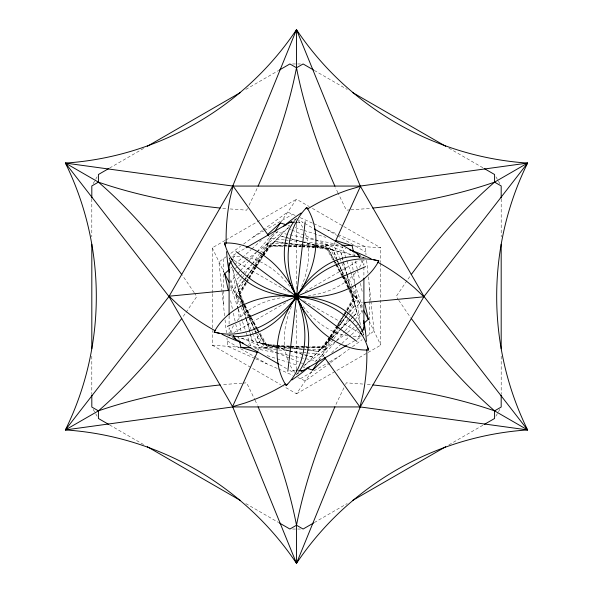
<?xml version="1.0" encoding="UTF-8"?>
<svg xmlns="http://www.w3.org/2000/svg" width="593" height="593" viewBox="0 0 593 593"><rect width="100%" height="100%" fill="white"/><g stroke="black" fill="none" stroke-linecap="round" stroke-linejoin="round"><path stroke-width="0.44" stroke-dasharray="2.96 2.22" d="M274.181 232.5L268.125 243.256L267.31 245.947L255.457 266.487M318.367 361.256L324.875 349.744L325.69 347.053L336.631 328.092M283.662 243.782L268.125 243.256L267.31 245.925L268.125 246.525L282.72 246.636M307.515 349.158L324.875 349.744L325.69 347.075L324.875 346.475L310.28 346.364M258.111 350.463L259.26 347.943L253.619 335.341M334.889 242.537L333.74 245.057L339.381 257.659M247.451 208.521L246.658 210.167L230.232 208.958M249.045 205.222L255.813 191.228A314.201 133.781 -60 0 0 257.318 187.877M343.955 387.778L337.187 401.772A314.201 133.781 -60 0 0 335.682 405.123M345.549 384.479L346.342 382.833L362.768 384.042M93.131 183.66L97.096 176.796M233.056 258.348L235.695 253.774L231.3 256.317M245.88 283.069L238.127 296.5L243.145 305.187M248.615 278.332L254.997 267.273M337.091 327.306L343.473 316.247M343.925 315.454L345.296 313.089M347.12 309.931L354.873 296.5L349.855 287.813M359.944 334.652L357.305 339.226L361.7 336.683M495.904 416.204L499.869 409.34M246.429 283.498L239.038 296.085L238.127 296.5L236.199 294.447L230.343 284.596M246.888 282.713L248.734 279.57M249.193 278.777L255.657 267.769M256.124 266.983L262.588 255.968M263.047 255.183L268.125 246.525L274.633 241.544L289.984 225.755M329.953 337.817L324.875 346.475L318.367 351.456L303.016 367.245M330.412 337.032L336.876 326.017M337.343 325.231L343.807 314.223M344.266 313.43L346.112 310.287M346.571 309.502L353.962 296.915L354.873 296.5L356.801 298.553L363.509 309.946L355.578 318.96M248.667 317.841L236.199 294.447L244.427 281.26M244.909 280.489L246.362 278.161M246.844 277.383L260.876 254.886M261.357 254.115L268.125 243.256M245.791 282.342L238.994 293.238L239.038 296.085L242.922 303.371M246.28 281.564L248.222 278.451M248.704 277.672L255.02 267.547M255.501 266.768L262.299 255.872M262.788 255.094L268.125 246.525L267.317 245.925L283.728 245.947M330.212 337.906L324.875 346.475L325.683 347.075L309.272 347.053M330.701 337.128L337.499 326.232M337.98 325.453L344.296 315.328M344.778 314.549L346.72 311.436M347.209 310.658L354.006 299.761L353.962 296.915L350.078 289.629M324.875 349.744L331.643 338.885M332.124 338.114L346.156 315.617M346.638 314.839L348.091 312.511M348.573 311.74L356.801 298.553L344.333 275.159M246.013 282.535L238.994 293.238L243.234 303.342M246.51 281.771L248.519 278.71M249.016 277.947L263.055 256.539M263.551 255.776L270.571 245.065L300.829 246.102M329.449 337.224L322.429 347.935L290.333 346.838M329.945 336.461L343.984 315.053M344.481 314.29L346.49 311.229M346.987 310.465L354.006 299.761L349.766 289.658M280.319 222.924L296.5 199.211L309.22 206.549M311.71 371.529L296.5 393.789L283.78 386.451M186.017 312.385L196.809 296.5L194.756 293.476M406.983 280.615L396.191 296.5L398.244 299.524M241.425 278.784L233.331 289.97L230.573 290.236M241.966 278.043L251.677 264.619L242.426 273.796M252.218 263.878L259.237 254.182M259.778 253.433L270.571 238.527A490.656 301.518 46.1 0 1 279.014 230.329M333.222 339.567L322.429 354.473A490.656 301.518 46.1 0 1 313.986 362.671M333.763 338.818L340.782 329.122M351.034 314.957L341.323 328.381L350.5 319.271M351.575 314.216L359.669 303.03L362.427 302.764M243.501 280.689L237.978 287.953L238.994 293.238L244.753 304.669M244.049 279.963L253.997 266.872M254.545 266.146L262.284 255.968M262.832 255.242L270.571 245.065L300.695 246.777M330.168 337.758L322.429 347.935L290.481 346.119M330.716 337.032L338.455 326.854M339.003 326.128L348.951 313.037M349.499 312.311L355.022 305.047L354.006 299.761L348.247 288.331M243.701 280.704L237.978 287.953L245.539 316.128M244.279 279.978L245.991 277.806M246.569 277.079L254.59 266.924M255.16 266.198L262.61 256.776M263.181 256.05L274.633 241.544L283.691 242.693M329.819 336.95L318.367 351.456L307.493 350.078M330.39 336.224L337.84 326.802M338.41 326.076L346.431 315.921M347.009 315.194L348.721 313.022M349.299 312.296L355.022 305.047L347.461 276.872M229.491 283.054L237.422 274.04M238.03 273.351L239.861 271.268M240.469 270.578L247.792 262.254M248.4 261.557L256.332 252.544M256.939 251.855L274.025 232.434M318.975 360.566L336.061 341.145M336.668 340.456L344.6 331.443M345.208 330.746L352.531 322.422M353.139 321.732L354.97 319.649M296.5 218.669L294.721 220.603A68.936 49.249 60 0 1 296.5 218.669L292.831 220.789M296.5 374.331L298.279 372.397A68.936 49.249 60 0 1 296.5 374.331L300.169 372.211M239.246 276.99L235.984 280.244L237.978 287.953L249.586 317.151M239.846 276.375L241.855 274.381M252.092 264.122L280.319 235.962L301.459 241.61M289.784 350.915L312.681 357.038L340.716 329.033M351.145 318.619L353.102 316.662M353.754 316.01L357.016 312.756L355.022 305.047L343.414 275.849M340.908 328.878L318.367 351.456L307.389 349.855M341.553 328.233L350.574 319.204M351.219 318.56L353.154 316.625M353.799 315.98L357.016 312.756L350.115 286.938M230.796 268.147L234.183 265.049M234.865 264.426L241.647 258.237M242.329 257.614L251.15 249.564M251.825 248.941L261.32 240.269M331.68 352.731L341.175 344.059M341.85 343.436L350.671 335.386M351.352 334.763L358.135 328.574M358.817 327.951L362.204 324.853M234.48 269L245.398 260.646M246.125 260.09L256.317 252.284M257.043 251.728L287.612 228.335L291 229.743M335.957 341.271L305.388 364.665L300.31 362.553M336.683 340.716L346.875 332.91M347.602 332.354L358.52 324M226.37 256.584L218.936 261.98L222.027 291.348M230.855 253.322L240.573 246.258M243.56 244.086L262.232 230.514M262.981 229.973L287.612 212.072L295.166 215.429M330.019 363.027L305.388 380.928L297.834 377.571M330.768 362.486L349.44 348.914M352.427 346.742L362.145 339.678M366.63 336.416L374.064 331.02L370.973 301.652M109.631 168.034L144.084 148.146M245.836 89.402L278.68 70.434M212.242 292.831L212.242 247.852L224.962 240.513M225.755 240.054L296.5 199.211M253.278 237.03L263.507 231.122M264.293 230.662L292.631 214.303M237.289 252.855L245.265 248.252M233.835 332.68L287.775 301.533M305.225 291.467L359.165 260.32M347.735 344.748L355.711 340.145M300.369 378.697L328.707 362.338M329.493 361.878L339.722 355.97M296.5 393.789L367.245 352.946M368.038 352.487L380.758 345.148L380.758 300.169M314.32 522.566L347.164 503.598M448.916 444.854L483.369 424.966M339.011 245.146L315.654 245.947M253.989 347.854L277.346 347.053M335.734 259.022L328.426 245.309L325.705 245.932L325.594 246.94L335.045 263.603M257.266 333.978L264.574 347.691L267.295 347.068L267.406 346.06L257.955 329.397M349.996 209.9L346.342 210.167L338.381 193.696M350.908 209.833L367.326 208.625A314.201 133.781 0 0 0 370.981 208.254M242.092 383.167L225.674 384.375A314.201 133.781 0 0 0 222.019 384.746M243.004 383.1L246.658 382.833L254.619 399.304M292.542 63.962L300.458 63.962M296.937 222.479L303.105 222.479L298.702 219.936M284.64 245.947L287.383 245.947M288.294 245.947L301.059 245.947M301.97 245.947L314.742 245.947M278.258 347.053L291.03 347.053M291.941 347.053L304.706 347.053M305.617 347.053L308.36 347.053M295.181 370.521L289.895 370.521L294.298 373.064M292.542 529.038L300.458 529.038M288.191 246.673L300.962 246.762M301.874 246.77L325.594 246.94L333.162 250.09L355.363 255.672M289.302 346.216L267.406 346.06L259.838 342.91L237.637 337.328M290.214 346.223L302.979 346.312M303.89 346.319L306.633 346.342M284.573 243.812L287.316 243.908M290.97 244.034L314.72 244.842M315.632 244.872L328.426 245.309M301.748 246.132L314.586 246.569M315.506 246.599L325.594 246.94L325.705 245.939L333.896 260.164M275.663 346.342L267.406 346.06L267.295 347.061L259.104 332.836M276.583 346.371L289.421 346.809M264.574 347.691L275.537 348.069M276.449 348.098L302.03 348.966M301.607 246.829L328.077 248.326L334.978 261.283M289.569 346.067L264.923 344.674L258.022 331.717M352.131 245.695L380.758 247.852L380.758 262.543M240.869 347.305L212.242 345.148L212.242 330.457M284.306 239.943L270.571 238.527L268.963 236.273M285.218 240.039L287.968 240.321M288.88 240.417L333.74 245.057A490.656 301.518 -73.9 0 1 345.927 248.549M302.289 352.39L259.26 347.943A490.656 301.518 -73.9 0 1 247.073 344.451M303.201 352.487L305.951 352.768M306.863 352.865L322.429 354.473L324.037 356.727M284.603 242.811L288.22 243.271M289.132 243.382L328.077 248.326L335.897 263.841M302.059 349.388L264.923 344.674L257.103 329.159M302.964 349.499L306.588 349.959M274.633 241.544L283.78 242.878M284.692 243.011L301.155 245.413M302.067 245.546L313.956 247.281M314.876 247.414L333.162 250.09L337.402 260.194M276.301 345.319L259.838 342.91L255.598 332.806M277.213 345.452L289.102 347.187M290.014 347.32L306.477 349.722M274.633 231.744L338.025 244.464M254.975 348.536L317.455 361.078M365.659 257.977L361.345 257.014A68.936 49.249 -60 0 1 363.902 257.584L361.7 256.317M227.341 335.023L231.655 335.986A68.936 49.249 -60 0 1 229.098 335.416L231.3 336.683M302.334 241.848L314.668 245.146M315.55 245.376L333.162 250.09L336.579 258.674M275.693 347.15L259.838 342.91L256.421 334.326M276.575 347.387L288.902 350.678M280.319 235.962L301.681 241.699M302.571 241.937L315.031 245.287M315.921 245.524L340.834 252.218L346.512 273.351M246.488 319.649L252.166 340.782L275.3 346.994M276.19 347.239L288.65 350.582M289.54 350.819L312.681 357.038M288.205 225.422L289.955 225.977M295.21 227.645L303.09 230.143M303.964 230.418L325.861 237.363M267.139 355.637L287.286 362.026M288.161 362.301L297.79 365.355M303.045 367.023L304.795 367.578M291.845 230.091L314.698 239.594M315.543 239.943L351.093 254.716M241.907 338.284L275.767 352.353M276.612 352.702L299.465 362.204M300.228 217.683L312.889 223.316M313.734 223.694L337.35 234.205M338.195 234.583L365.177 246.584L366.037 254.805M254.805 358.417L227.823 346.416L226.963 338.195M255.65 358.795L277.583 368.557M278.421 368.928L292.772 375.317M314.32 70.434L347.164 89.402M448.916 148.146L483.369 168.034M312.4 208.388L380.758 247.852M326.395 229.328L336.624 235.236M337.41 235.688L365.748 252.055M304.698 223.398L313.467 228.461M233.857 260.334L289.362 292.379M303.638 300.621L359.143 332.666M279.533 364.539L288.302 369.602M227.252 340.945L255.59 357.312M256.376 357.764L266.605 363.672M212.242 345.148L280.6 384.612M109.631 424.966L144.084 444.854M245.836 503.598L278.68 522.566M356.801 298.553L354.896 296.515L353.962 296.915L349.01 288.191M236.199 294.447L238.104 296.485L239.038 296.085L243.99 304.809M398.763 300.28L408.014 313.905A314.201 133.781 60 0 0 410.697 317.626M194.237 292.72L184.986 279.095A314.201 133.781 60 0 0 182.303 275.374M495.904 176.796L499.869 183.66M360.826 259.875L363.902 265.212L363.902 260.127M334.348 260.957L335.72 263.322M336.179 264.115L342.561 275.174M343.013 275.96L349.403 287.019M243.597 305.981L249.987 317.04M250.439 317.826L256.821 328.885M257.28 329.678L258.652 332.043M232.174 333.125L229.098 327.788L229.098 332.873M93.131 409.34L97.096 416.204M335.497 264.396L341.805 275.5M342.257 276.294L348.558 287.397M244.442 305.603L250.743 316.706M251.195 317.5L257.503 328.604M336.164 259.83L337.454 262.247M337.884 263.055L343.903 274.351M335.408 262.091L336.705 264.522M337.135 265.33L343.177 276.672M343.606 277.48L349.648 288.813M243.352 304.187L249.394 315.52M249.823 316.328L255.865 327.67M256.295 328.478L257.592 330.909M249.097 318.649L255.116 329.945M255.546 330.753L256.836 333.17M336.305 264.656L341.657 275.271M342.072 276.086L347.832 287.516M245.168 305.484L250.928 316.914M251.343 317.729L256.695 328.344M369.076 320.843L380.758 345.148M224.688 273.721L212.242 247.852M337.98 192.873L337.187 191.228A314.201 133.781 60 0 1 335.682 187.877M255.02 400.127L255.813 401.772A314.201 133.781 60 0 1 257.318 405.123M339.752 258.504L346.52 273.625L340.834 252.218M346.898 274.463L351.782 285.389M352.153 286.226L359.669 303.03A490.656 301.518 -13.9 0 1 362.553 314.438M240.847 306.774L233.331 289.97A490.656 301.518 -13.9 0 1 230.447 278.562M241.218 307.611L246.102 318.537M253.248 334.496L246.48 319.375L252.166 340.782M337.758 261.031L344.11 276.19M344.466 277.027L349.41 288.813M243.59 304.187L248.534 315.973M248.89 316.81L255.242 331.969M336.92 259.534L337.943 262.106M338.284 262.966L343.065 274.989M249.935 318.011L254.716 330.034M255.057 330.894L256.08 333.466M341.65 245.191L346.668 260.068M346.964 260.942L350.515 271.438M350.804 272.313L354.651 283.691M354.948 284.566L362.33 306.44M230.67 286.56L238.052 308.434M238.349 309.309L242.196 320.687M242.485 321.562L246.036 332.058M246.332 332.932L251.35 347.809M357.016 312.756L360.5 324.556M363.902 335.416L363.383 333.748A68.936 49.249 0 0 1 363.902 335.416L363.902 333.718M229.098 257.584L229.617 259.252A68.936 49.249 0 0 1 229.098 257.584L229.098 259.282M232.5 268.444L242.885 306.062M346.786 274.477L349.877 286.048M243.123 306.952L246.214 318.523M353.91 253.774L354.303 255.568M355.489 260.95L357.26 269.029M357.46 269.926L359.632 279.792M360.418 283.387L362.39 292.356M230.61 300.644L232.582 309.613M233.368 313.208L235.54 323.074M235.74 323.971L237.511 332.05M238.697 337.432L239.09 339.226M352.034 261.987L353.102 270.171M353.576 273.803L354.881 283.802M354.999 284.714L359.981 322.889M233.019 270.111L238.001 308.286M238.119 309.198L239.424 319.197M239.898 322.829L240.966 331.013M366.622 260.32L367.971 273.18M368.364 276.857L370.877 300.733M222.123 292.267L224.636 316.143M225.029 319.82L226.378 332.68M501.189 198.9L501.189 236.829M501.189 356.171L501.189 394.1M380.758 263.455L380.758 299.25M369.617 288.806L369.617 300.621M369.617 301.526L369.617 334.244M363.902 267.05L363.902 277.176M296.5 224.161L296.5 290.088M296.5 309.642L296.5 368.861M229.098 315.824L229.098 325.95M223.383 258.756L223.383 289.658M223.383 290.563L223.383 304.194M212.242 293.75L212.242 329.545M91.811 198.9L91.811 236.829M91.811 356.171L91.811 394.1M294.765 372.352A68.936 49.249 -60 0 1 289.844 364.747M287.753 359.929A68.936 49.249 -60 0 1 292.297 304.654M231.678 257.065A68.936 49.249 60 0 1 240.721 256.613M245.057 257.065A68.936 49.249 60 0 1 291.541 288.784M229.943 332.925A68.936 49.249 0 0 1 234.065 324.86M237.193 320.643A68.936 49.249 0 0 1 284.603 297.241M361.322 335.934A68.936 49.249 60 0 1 352.279 336.387M347.943 335.934A68.936 49.249 60 0 1 301.459 304.216M363.057 260.075A68.936 49.249 0 0 1 359.432 267.361M355.807 272.357A68.936 49.249 0 0 1 308.397 295.759M298.235 220.648A68.936 49.249 -60 0 1 303.156 228.253M305.247 233.071A68.936 49.249 -60 0 1 300.703 288.346M408.014 279.095A314.201 133.781 -60 0 1 410.697 275.374M225.674 208.625A314.201 133.781 0 0 1 222.019 208.254M184.986 313.905A314.201 133.781 -60 0 1 182.303 317.626M367.326 384.375A314.201 133.781 0 0 1 370.981 384.746"/><path stroke-width="0.89" d="M287.82 371.248L305.18 221.752M296.5 29.65L232.738 186.061L168.975 296.5L65.4 429.925A290.904 277.554 30 0 1 296.5 563.35A290.904 277.554 -30 0 1 527.6 429.925A290.904 277.554 -90 0 1 527.6 163.075A290.904 277.554 30 0 1 296.5 29.65A290.904 277.554 -30 0 1 65.4 163.075A290.904 277.554 -90 0 1 65.4 429.925L232.738 406.939L360.262 406.939L527.6 429.925L424.025 296.5L360.262 186.061L296.5 29.65L296.5 67.772A314.201 133.781 -60 0 1 258.066 186.202M296.5 563.35L360.262 406.939L424.025 296.5L527.6 163.075L360.262 186.061L232.738 186.061L65.4 163.075L168.975 296.5L232.738 406.939L296.5 563.35L296.5 525.228A314.201 133.781 -60 0 1 334.934 406.798M257.733 351.301L232.523 406.716L245.013 403.01A490.656 301.518 46.1 0 0 285.641 383.953M335.267 241.699L360.477 186.284L347.987 189.99A490.656 301.518 46.1 0 0 307.359 209.047M229.098 265.212L231.3 261.394M361.7 331.606L363.902 327.788M274.633 231.744L280.319 222.924L286.449 224.866M306.551 368.134L312.681 370.076L318.367 361.256M305.625 208.743L306.848 207.417A81.056 62.806 -53.4 0 1 296.5 296.5A81.056 62.806 -53.4 0 0 286.152 385.583L287.375 384.257M228.438 290.77L224.688 273.721L229.439 269.385M267.428 234.695L280.319 222.924M312.681 370.076L325.572 358.305M363.561 323.615L368.312 319.279L364.562 302.23M108.83 168.501L98.416 174.512L98.416 182.133A314.201 133.781 60 0 1 181.762 274.633M147.286 146.293L240.224 92.641M279.481 69.974L289.895 63.962L296.5 67.772A314.201 133.781 60 0 0 334.934 186.202M220.196 208.069A314.201 133.781 0 0 1 98.416 182.133L91.811 185.95L91.811 197.973M296.5 67.772L303.105 63.962L313.519 69.974M246.058 247.792L292.097 221.211M65.4 429.925L98.416 410.867A314.201 133.781 0 0 1 220.196 384.931M294.224 297.812L298.776 295.188M411.238 274.633A314.201 133.781 -60 0 1 494.584 182.133L527.6 163.075M300.903 371.789L346.942 345.208M313.519 523.026L303.105 529.038L296.5 525.228L289.895 529.038L279.481 523.026M372.804 384.931A314.201 133.781 0 0 1 494.584 410.867L501.189 407.05L501.189 395.027M352.776 500.359L445.714 446.707M484.17 424.499L494.584 418.488L494.584 410.867A314.201 133.781 60 0 1 411.238 318.367M227.423 326.358L365.577 266.642M228.735 290.414L169.057 296.204L178.515 305.165A490.656 301.518 -73.9 0 0 215.333 330.827M364.265 302.586L423.943 296.796L414.485 287.835A490.656 301.518 -73.9 0 0 377.667 262.173M289.895 222.479L294.298 222.479M298.702 370.521L303.105 370.521M342.524 245.228L352.131 245.695L353.51 251.981M239.49 341.019L240.869 347.305L250.476 347.772M373.553 259.741L378.816 260.92A81.056 62.806 6.6 0 1 296.5 296.5A81.056 62.806 -53.4 0 1 214.184 332.08L219.447 333.259M335.49 240.417L352.131 245.695M240.869 347.305L257.51 352.583M352.776 92.641L445.714 146.293M484.17 168.501L494.584 174.512L494.584 182.133L501.189 185.95L501.189 197.973M314.26 228.92L360.233 255.464M65.4 163.075L98.416 182.133M231.463 258.948L233.042 259.86M294.224 295.188L298.776 297.812M359.958 333.14L361.537 334.052M494.584 410.867L527.6 429.925M232.767 337.536L278.74 364.08M108.83 424.499L98.416 418.488L98.416 410.867L91.811 407.05L91.811 395.027M147.286 446.707L240.224 500.359M236.103 251.61L356.897 341.39M268.429 235.525L233.034 185.987L230.002 198.655A490.656 301.518 -13.9 0 0 226.192 243.367M324.571 357.475L359.966 407.013L362.998 394.345A490.656 301.518 -13.9 0 0 366.808 349.633M357.305 253.774L359.499 257.584M233.501 335.416L235.695 339.226M363.909 310.725L368.312 319.279M224.688 273.721L229.091 282.275M367.401 346.571L368.475 349.996A81.056 62.806 66.6 0 1 296.5 296.5A81.056 62.806 6.6 0 1 224.525 243.004L225.599 246.429M501.189 244.227L501.189 348.773M363.902 278.095L363.902 330.331M296.5 221.404L296.5 223.227M296.5 293.869L296.5 299.131M296.5 369.773L296.5 371.596M229.098 262.669L229.098 314.905M91.811 244.227L91.811 348.773M295.092 294.143A68.936 49.249 60 0 1 298.79 371.663M292.838 296.567A68.936 49.249 0 0 1 363.057 332.925M294.306 300.518A68.936 49.249 -60 0 1 361.322 257.065M297.908 298.857A68.936 49.249 60 0 1 294.21 221.337M300.162 296.433A68.936 49.249 0 0 1 229.943 260.075M298.694 292.482A68.936 49.249 -60 0 1 231.678 335.934M349.359 249.697A490.656 301.518 -73.9 0 1 371.159 258.807M243.641 343.303A490.656 301.518 -73.9 0 1 221.841 334.193M306.848 207.417A81.056 62.806 66.6 0 0 296.5 296.5A81.056 62.806 66.6 0 1 286.152 385.583M378.816 260.92A81.056 62.806 -53.4 0 0 296.5 296.5A81.056 62.806 6.6 0 0 214.184 332.08M224.525 243.004A81.056 62.806 66.6 0 1 296.5 296.5A81.056 62.806 6.6 0 1 368.475 349.996M309.227 366.859A490.656 301.518 46.1 0 1 291.815 380.002M363.798 320.657A490.656 301.518 -13.9 0 1 366.415 341.398M283.773 226.141A490.656 301.518 46.1 0 1 301.185 212.998M229.202 272.343A490.656 301.518 -13.9 0 1 226.585 251.602M258.066 406.798A314.201 133.781 60 0 1 296.5 525.228M181.762 318.367A314.201 133.781 -60 0 1 98.416 410.867M494.584 182.133A314.201 133.781 0 0 1 372.804 208.069"/></g></svg>
